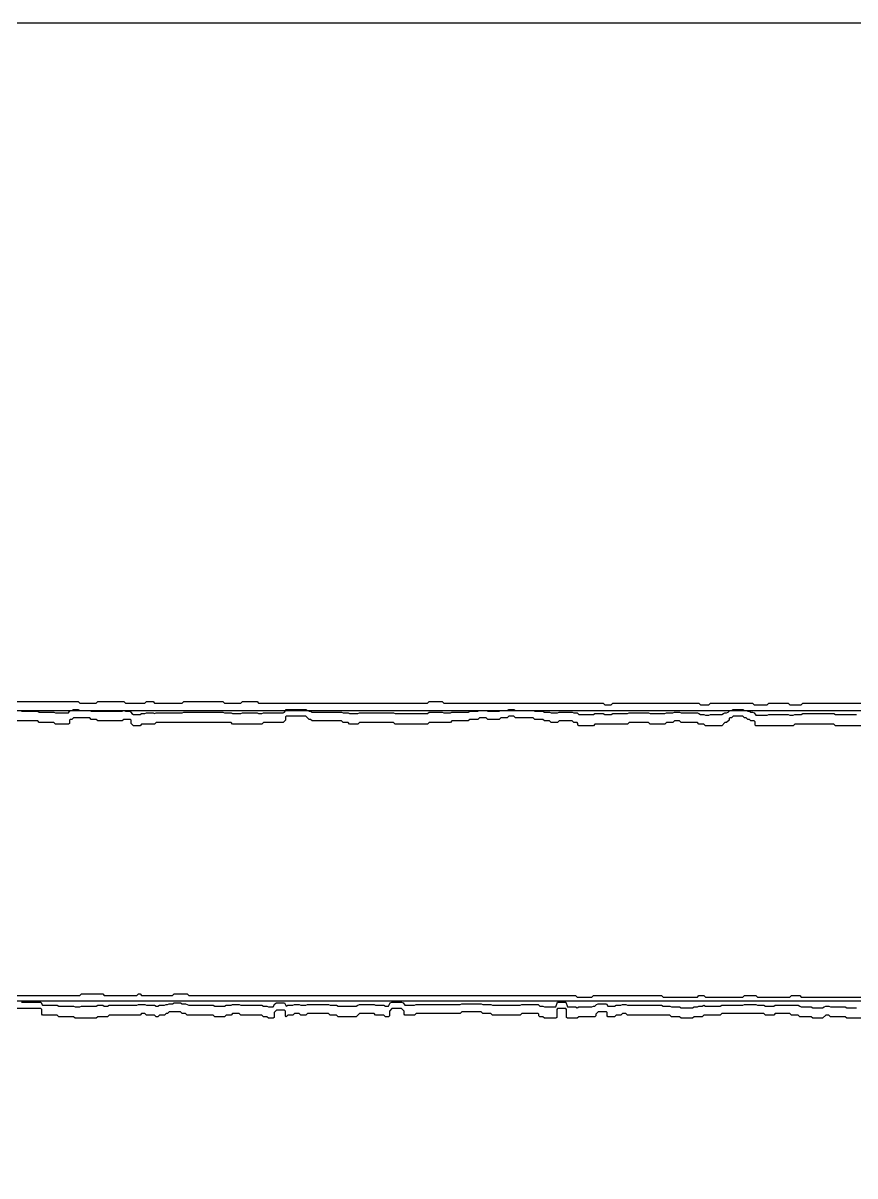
# Model space of a CAD drawing. Extents: x 0 to 57.2, y 0 to 39.6.
# Drawn here: x 28.58 to 42.87, y 19.8 to 39.6 of the extents above; entities that cross this region are included whole.
import ezdxf

# ---------------------------------------------------------------- set-up
doc = ezdxf.new("R2010")
doc.units = 13
for name, color, linetype in [('DESIGN_SCAN_PATH', 5, 'Continuous'), ('SEM_FRAME', 8, 'Continuous'), ('SEM_OBSERVED_CENTERLINES', 3, 'Continuous'), ('SEM_OBSERVED_CONTOURS', 2, 'Continuous')]:
    doc.layers.add(name, color=color, linetype=linetype)

msp = doc.modelspace()

# ---------------------------------------------------------------- linework, layer by layer
at = {"layer": 'DESIGN_SCAN_PATH'}
for points in [[(0, 27.79836), (50, 27.79836)], [(50, 22.80247), (0, 22.80247)]]:
    msp.add_lwpolyline(points, dxfattribs=at)
at = {"layer": 'SEM_FRAME'}
msp.add_lwpolyline([(0, 0), (57.15968, 0), (57.15968, 39.60429), (0, 39.60429)], close=True, dxfattribs=at)
at = {"layer": 'SEM_OBSERVED_CENTERLINES'}
for points in [[(28.55193, 27.784405), (28.57984, 27.784405), (28.60775, 27.784405), (28.63566, 27.784405), (28.66357, 27.784405), (28.69148, 27.784405), (28.71939, 27.784405), (28.7473, 27.784405), (28.77521, 27.784405), (28.80312, 27.784405), (28.83103, 27.784405), (28.85894, 27.77045), (28.88685, 27.77045), (28.91476, 27.77045), (28.94267, 27.77045), (28.97058, 27.77045), (28.99849, 27.77045), (29.0264, 27.77045), (29.05431, 27.77045), (29.08222, 27.77045), (29.11013, 27.77045), (29.13804, 27.756495), (29.16595, 27.756495), (29.19386, 27.756495), (29.22177, 27.756495), (29.24968, 27.756495), (29.27759, 27.756495), (29.3055, 27.756495), (29.33341, 27.756495), (29.36132, 27.756495), (29.38923, 27.79836), (29.41714, 27.79836), (29.44505, 27.812315), (29.47296, 27.812315), (29.50087, 27.812315), (29.52878, 27.812315), (29.55669, 27.79836), (29.5846, 27.79836), (29.61251, 27.79836), (29.64042, 27.79836), (29.66833, 27.79836), (29.69624, 27.79836), (29.72415, 27.79836), (29.75206, 27.784405), (29.77997, 27.784405), (29.80788, 27.784405), (29.83579, 27.784405), (29.8637, 27.784405), (29.89161, 27.784405), (29.91952, 27.784405), (29.94743, 27.784405), (29.97534, 27.784405), (30.00325, 27.784405), (30.03116, 27.784405), (30.05907, 27.784405), (30.08698, 27.784405), (30.11489, 27.784405), (30.1428, 27.784405), (30.17071, 27.784405), (30.19862, 27.784405), (30.22653, 27.784405), (30.25444, 27.784405), (30.28235, 27.784405), (30.31026, 27.79836), (30.33817, 27.784405), (30.36608, 27.784405), (30.39399, 27.784405), (30.4219, 27.784405), (30.44981, 27.74254), (30.47772, 27.728585), (30.50563, 27.728585), (30.53354, 27.728585), (30.56145, 27.728585), (30.58936, 27.728585), (30.61727, 27.74254), (30.64518, 27.74254), (30.67309, 27.74254), (30.701, 27.756495), (30.72891, 27.756495), (30.75682, 27.756495), (30.78473, 27.756495), (30.81264, 27.756495), (30.84055, 27.74254), (30.86846, 27.756495), (30.89637, 27.756495), (30.92428, 27.756495), (30.95219, 27.756495), (30.9801, 27.756495), (31.00801, 27.756495), (31.03592, 27.756495), (31.06383, 27.756495), (31.09174, 27.756495), (31.11965, 27.756495), (31.14756, 27.756495), (31.17547, 27.756495), (31.20338, 27.756495), (31.23129, 27.756495), (31.2592, 27.756495), (31.28711, 27.756495), (31.31502, 27.756495), (31.34293, 27.77045), (31.37084, 27.77045), (31.39875, 27.77045), (31.42666, 27.77045), (31.45457, 27.77045), (31.48248, 27.77045), (31.51039, 27.77045), (31.5383, 27.77045), (31.56621, 27.77045), (31.59412, 27.77045), (31.62203, 27.77045), (31.64994, 27.77045), (31.67785, 27.77045), (31.70576, 27.77045), (31.73367, 27.77045), (31.76158, 27.77045), (31.78949, 27.77045), (31.8174, 27.77045), (31.84531, 27.77045), (31.87322, 27.77045), (31.90113, 27.77045), (31.92904, 27.77045), (31.95695, 27.77045), (31.98486, 27.77045), (32.01277, 27.77045), (32.04068, 27.756495), (32.06859, 27.756495), (32.0965, 27.756495), (32.12441, 27.756495), (32.15232, 27.756495), (32.18023, 27.74254), (32.20814, 27.74254), (32.23605, 27.74254), (32.26396, 27.74254), (32.29187, 27.74254), (32.31978, 27.74254), (32.34769, 27.756495), (32.3756, 27.756495), (32.40351, 27.756495), (32.43142, 27.756495), (32.45933, 27.756495), (32.48724, 27.756495), (32.51515, 27.756495), (32.54306, 27.756495), (32.57097, 27.756495), (32.59888, 27.756495), (32.62679, 27.74254), (32.6547, 27.74254), (32.68261, 27.74254), (32.71052, 27.756495), (32.73843, 27.756495), (32.76634, 27.756495), (32.79425, 27.756495), (32.82216, 27.756495), (32.85007, 27.756495), (32.87798, 27.756495), (32.90589, 27.756495), (32.9338, 27.756495), (32.96171, 27.756495), (32.98962, 27.756495), (33.01753, 27.756495), (33.04544, 27.756495), (33.07335, 27.77045), (33.10126, 27.812315), (33.12917, 27.812315), (33.15708, 27.812315), (33.18499, 27.812315), (33.2129, 27.812315), (33.24081, 27.812315), (33.26872, 27.812315), (33.29663, 27.812315), (33.32454, 27.812315), (33.35245, 27.812315), (33.38036, 27.812315), (33.40827, 27.812315), (33.43618, 27.812315), (33.46409, 27.79836), (33.492, 27.784405), (33.51991, 27.784405), (33.54782, 27.77045), (33.57573, 27.77045), (33.60364, 27.77045), (33.63155, 27.77045), (33.65946, 27.77045), (33.68737, 27.77045), (33.71528, 27.77045), (33.74319, 27.77045), (33.7711, 27.77045), (33.79901, 27.77045), (33.82692, 27.77045), (33.85483, 27.77045), (33.88274, 27.77045), (33.91065, 27.77045), (33.93856, 27.77045), (33.96647, 27.77045), (33.99438, 27.77045), (34.02229, 27.77045), (34.0502, 27.77045), (34.07811, 27.756495), (34.10602, 27.756495), (34.13393, 27.756495), (34.16184, 27.756495), (34.18975, 27.74254), (34.21766, 27.74254), (34.24557, 27.74254), (34.27348, 27.74254), (34.30139, 27.74254), (34.3293, 27.74254), (34.35721, 27.756495), (34.38512, 27.756495), (34.41303, 27.756495), (34.44094, 27.756495), (34.46885, 27.756495), (34.49676, 27.756495), (34.52467, 27.756495), (34.55258, 27.756495), (34.58049, 27.756495), (34.6084, 27.756495), (34.63631, 27.756495), (34.66422, 27.756495), (34.69213, 27.756495), (34.72004, 27.756495), (34.74795, 27.756495), (34.77586, 27.756495), (34.80377, 27.756495), (34.83168, 27.756495), (34.85959, 27.756495), (34.8875, 27.756495), (34.91541, 27.756495), (34.94332, 27.756495), (34.97123, 27.74254), (34.99914, 27.74254), (35.02705, 27.74254), (35.05496, 27.74254), (35.08287, 27.74254), (35.11078, 27.74254), (35.13869, 27.74254), (35.1666, 27.74254), (35.19451, 27.74254), (35.22242, 27.74254), (35.25033, 27.74254), (35.27824, 27.74254), (35.30615, 27.74254), (35.33406, 27.74254), (35.36197, 27.74254), (35.38988, 27.74254), (35.41779, 27.74254), (35.4457, 27.74254), (35.47361, 27.74254), (35.50152, 27.74254), (35.52943, 27.74254), (35.55734, 27.77045), (35.58525, 27.77045), (35.61316, 27.77045), (35.64107, 27.77045), (35.66898, 27.77045), (35.69689, 27.77045), (35.7248, 27.77045), (35.75271, 27.77045), (35.78062, 27.77045), (35.80853, 27.756495), (35.83644, 27.756495), (35.86435, 27.756495), (35.89226, 27.756495), (35.92017, 27.756495), (35.94808, 27.77045), (35.97599, 27.77045), (36.0039, 27.77045), (36.03181, 27.77045), (36.05972, 27.77045), (36.08763, 27.77045), (36.11554, 27.77045), (36.14345, 27.77045), (36.17136, 27.77045), (36.19927, 27.77045), (36.22718, 27.77045), (36.25509, 27.784405), (36.283, 27.784405), (36.31091, 27.784405), (36.33882, 27.784405), (36.36673, 27.784405), (36.39464, 27.784405), (36.42255, 27.79836), (36.45046, 27.79836), (36.47837, 27.79836), (36.50628, 27.79836), (36.53419, 27.79836), (36.5621, 27.784405), (36.59001, 27.784405), (36.61792, 27.784405), (36.64583, 27.784405), (36.67374, 27.784405), (36.70165, 27.784405), (36.72956, 27.784405), (36.75747, 27.784405), (36.78538, 27.79836), (36.81329, 27.79836), (36.8412, 27.79836), (36.86911, 27.79836), (36.89702, 27.79836), (36.92493, 27.812315), (36.95284, 27.812315), (36.98075, 27.812315), (37.00866, 27.812315), (37.03657, 27.79836), (37.06448, 27.79836), (37.09239, 27.79836), (37.1203, 27.79836), (37.14821, 27.79836), (37.17612, 27.79836), (37.20403, 27.79836), (37.23194, 27.79836), (37.25985, 27.79836), (37.28776, 27.79836), (37.31567, 27.79836), (37.34358, 27.79836), (37.37149, 27.784405), (37.3994, 27.784405), (37.42731, 27.784405), (37.45522, 27.784405), (37.48313, 27.784405), (37.51104, 27.784405), (37.53895, 27.77045), (37.56686, 27.77045), (37.59477, 27.77045), (37.62268, 27.77045), (37.65059, 27.756495), (37.6785, 27.756495), (37.70641, 27.756495), (37.73432, 27.756495), (37.76223, 27.756495), (37.79014, 27.77045), (37.81805, 27.77045), (37.84596, 27.77045), (37.87387, 27.77045), (37.90178, 27.77045), (37.92969, 27.77045), (37.9576, 27.77045), (37.98551, 27.77045), (38.01342, 27.77045), (38.04133, 27.756495), (38.06924, 27.756495), (38.09715, 27.756495), (38.12506, 27.728585), (38.15297, 27.728585), (38.18088, 27.728585), (38.20879, 27.728585), (38.2367, 27.728585), (38.26461, 27.728585), (38.29252, 27.728585), (38.32043, 27.728585), (38.34834, 27.728585), (38.37625, 27.728585), (38.40416, 27.74254), (38.43207, 27.74254), (38.45998, 27.74254), (38.48789, 27.74254), (38.5158, 27.74254), (38.54371, 27.74254), (38.57162, 27.728585), (38.59953, 27.728585), (38.62744, 27.728585), (38.65535, 27.728585), (38.68326, 27.728585), (38.71117, 27.74254), (38.73908, 27.74254), (38.76699, 27.74254), (38.7949, 27.74254), (38.82281, 27.74254), (38.85072, 27.74254), (38.87863, 27.74254), (38.90654, 27.74254), (38.93445, 27.74254), (38.96236, 27.74254), (38.99027, 27.756495), (39.01818, 27.756495), (39.04609, 27.756495), (39.074, 27.756495), (39.10191, 27.756495), (39.12982, 27.756495), (39.15773, 27.756495), (39.18564, 27.756495), (39.21355, 27.756495), (39.24146, 27.756495), (39.26937, 27.756495), (39.29728, 27.756495), (39.32519, 27.756495), (39.3531, 27.74254), (39.38101, 27.74254), (39.40892, 27.74254), (39.43683, 27.74254), (39.46474, 27.74254), (39.49265, 27.74254), (39.52056, 27.74254), (39.54847, 27.74254), (39.57638, 27.74254), (39.60429, 27.74254), (39.6322, 27.756495), (39.66011, 27.756495), (39.68802, 27.756495), (39.71593, 27.756495), (39.74384, 27.756495), (39.77175, 27.77045), (39.79966, 27.77045), (39.82757, 27.77045), (39.85548, 27.77045), (39.88339, 27.756495), (39.9113, 27.756495), (39.93921, 27.756495), (39.96712, 27.756495), (39.99503, 27.756495), (40.02294, 27.756495), (40.05085, 27.756495), (40.07876, 27.756495), (40.10667, 27.756495), (40.13458, 27.756495), (40.16249, 27.756495), (40.1904, 27.74254), (40.21831, 27.728585), (40.24622, 27.728585), (40.27413, 27.728585), (40.30204, 27.71463), (40.32995, 27.71463), (40.35786, 27.71463), (40.38577, 27.728585), (40.41368, 27.728585), (40.44159, 27.728585), (40.4695, 27.728585), (40.49741, 27.728585), (40.52532, 27.728585), (40.55323, 27.728585), (40.58114, 27.728585), (40.60905, 27.74254), (40.63696, 27.756495), (40.66487, 27.756495), (40.69278, 27.77045), (40.72069, 27.79836), (40.7486, 27.79836), (40.77651, 27.812315), (40.80442, 27.812315), (40.83233, 27.812315), (40.86024, 27.812315), (40.88815, 27.812315), (40.91606, 27.812315), (40.94397, 27.812315), (40.97188, 27.79836), (40.99979, 27.79836), (41.0277, 27.784405), (41.05561, 27.784405), (41.08352, 27.77045), (41.11143, 27.77045), (41.13934, 27.756495), (41.16725, 27.71463), (41.19516, 27.71463), (41.22307, 27.71463), (41.25098, 27.71463), (41.27889, 27.71463), (41.3068, 27.71463), (41.33471, 27.71463), (41.36262, 27.71463), (41.39053, 27.728585), (41.41844, 27.728585), (41.44635, 27.728585), (41.47426, 27.728585), (41.50217, 27.728585), (41.53008, 27.728585), (41.55799, 27.728585), (41.5859, 27.728585), (41.61381, 27.728585), (41.64172, 27.728585), (41.66963, 27.728585), (41.69754, 27.728585), (41.72545, 27.728585), (41.75336, 27.71463), (41.78127, 27.71463), (41.80918, 27.71463), (41.83709, 27.728585), (41.865, 27.728585), (41.89291, 27.728585), (41.92082, 27.728585), (41.94873, 27.728585), (41.97664, 27.74254), (42.00455, 27.74254), (42.03246, 27.74254), (42.06037, 27.74254), (42.08828, 27.74254), (42.11619, 27.74254), (42.1441, 27.74254), (42.17201, 27.74254), (42.19992, 27.74254), (42.22783, 27.74254), (42.25574, 27.74254), (42.28365, 27.74254), (42.31156, 27.74254), (42.33947, 27.74254), (42.36738, 27.74254), (42.39529, 27.74254), (42.4232, 27.74254), (42.45111, 27.74254), (42.47902, 27.74254), (42.50693, 27.74254), (42.53484, 27.728585), (42.56275, 27.728585), (42.59066, 27.728585), (42.61857, 27.728585), (42.64648, 27.728585), (42.67439, 27.728585), (42.7023, 27.728585), (42.73021, 27.728585), (42.75812, 27.728585), (42.78603, 27.728585), (42.81394, 27.728585), (42.84185, 27.728585), (42.86976, 27.728585), (42.89767, 27.728585)], [(28.55193, 22.788515), (28.57984, 22.788515), (28.60775, 22.788515), (28.63566, 22.788515), (28.66357, 22.788515), (28.69148, 22.788515), (28.71939, 22.788515), (28.7473, 22.788515), (28.77521, 22.788515), (28.80312, 22.788515), (28.83103, 22.788515), (28.85894, 22.788515), (28.88685, 22.788515), (28.91476, 22.732695), (28.94267, 22.732695), (28.97058, 22.732695), (28.99849, 22.732695), (29.0264, 22.732695), (29.05431, 22.732695), (29.08222, 22.732695), (29.11013, 22.732695), (29.13804, 22.732695), (29.16595, 22.732695), (29.19386, 22.71874), (29.22177, 22.71874), (29.24968, 22.71874), (29.27759, 22.71874), (29.3055, 22.71874), (29.33341, 22.71874), (29.36132, 22.71874), (29.38923, 22.71874), (29.41714, 22.71874), (29.44505, 22.71874), (29.47296, 22.704785), (29.50087, 22.704785), (29.52878, 22.704785), (29.55669, 22.704785), (29.5846, 22.71874), (29.61251, 22.71874), (29.64042, 22.71874), (29.66833, 22.71874), (29.69624, 22.71874), (29.72415, 22.71874), (29.75206, 22.71874), (29.77997, 22.71874), (29.80788, 22.71874), (29.83579, 22.71874), (29.8637, 22.732695), (29.89161, 22.732695), (29.91952, 22.732695), (29.94743, 22.732695), (29.97534, 22.71874), (30.00325, 22.71874), (30.03116, 22.71874), (30.05907, 22.732695), (30.08698, 22.732695), (30.11489, 22.732695), (30.1428, 22.732695), (30.17071, 22.732695), (30.19862, 22.732695), (30.22653, 22.732695), (30.25444, 22.732695), (30.28235, 22.732695), (30.31026, 22.732695), (30.33817, 22.732695), (30.36608, 22.732695), (30.39399, 22.732695), (30.4219, 22.732695), (30.44981, 22.732695), (30.47772, 22.732695), (30.50563, 22.732695), (30.53354, 22.732695), (30.56145, 22.74665), (30.58936, 22.74665), (30.61727, 22.74665), (30.64518, 22.74665), (30.67309, 22.74665), (30.701, 22.732695), (30.72891, 22.732695), (30.75682, 22.732695), (30.78473, 22.732695), (30.81264, 22.732695), (30.84055, 22.732695), (30.86846, 22.71874), (30.89637, 22.71874), (30.92428, 22.732695), (30.95219, 22.732695), (30.9801, 22.732695), (31.00801, 22.732695), (31.03592, 22.74665), (31.06383, 22.74665), (31.09174, 22.760605), (31.11965, 22.760605), (31.14756, 22.760605), (31.17547, 22.77456), (31.20338, 22.77456), (31.23129, 22.77456), (31.2592, 22.77456), (31.28711, 22.77456), (31.31502, 22.760605), (31.34293, 22.760605), (31.37084, 22.760605), (31.39875, 22.74665), (31.42666, 22.732695), (31.45457, 22.732695), (31.48248, 22.732695), (31.51039, 22.732695), (31.5383, 22.732695), (31.56621, 22.732695), (31.59412, 22.732695), (31.62203, 22.732695), (31.64994, 22.732695), (31.67785, 22.732695), (31.70576, 22.732695), (31.73367, 22.732695), (31.76158, 22.732695), (31.78949, 22.732695), (31.8174, 22.732695), (31.84531, 22.732695), (31.87322, 22.71874), (31.90113, 22.71874), (31.92904, 22.71874), (31.95695, 22.71874), (31.98486, 22.71874), (32.01277, 22.71874), (32.04068, 22.71874), (32.06859, 22.732695), (32.0965, 22.732695), (32.12441, 22.732695), (32.15232, 22.732695), (32.18023, 22.74665), (32.20814, 22.74665), (32.23605, 22.74665), (32.26396, 22.74665), (32.29187, 22.74665), (32.31978, 22.732695), (32.34769, 22.732695), (32.3756, 22.732695), (32.40351, 22.732695), (32.43142, 22.732695), (32.45933, 22.732695), (32.48724, 22.732695), (32.51515, 22.732695), (32.54306, 22.732695), (32.57097, 22.732695), (32.59888, 22.732695), (32.62679, 22.732695), (32.6547, 22.732695), (32.68261, 22.732695), (32.71052, 22.71874), (32.73843, 22.71874), (32.76634, 22.71874), (32.79425, 22.704785), (32.82216, 22.704785), (32.85007, 22.704785), (32.87798, 22.704785), (32.90589, 22.760605), (32.9338, 22.77456), (32.96171, 22.77456), (32.98962, 22.77456), (33.01753, 22.77456), (33.04544, 22.77456), (33.07335, 22.77456), (33.10126, 22.71874), (33.12917, 22.732695), (33.15708, 22.732695), (33.18499, 22.732695), (33.2129, 22.732695), (33.24081, 22.74665), (33.26872, 22.74665), (33.29663, 22.74665), (33.32454, 22.74665), (33.35245, 22.732695), (33.38036, 22.732695), (33.40827, 22.732695), (33.43618, 22.732695), (33.46409, 22.74665), (33.492, 22.74665), (33.51991, 22.74665), (33.54782, 22.74665), (33.57573, 22.74665), (33.60364, 22.74665), (33.63155, 22.74665), (33.65946, 22.74665), (33.68737, 22.74665), (33.71528, 22.74665), (33.74319, 22.74665), (33.7711, 22.74665), (33.79901, 22.74665), (33.82692, 22.74665), (33.85483, 22.732695), (33.88274, 22.732695), (33.91065, 22.732695), (33.93856, 22.732695), (33.96647, 22.732695), (33.99438, 22.71874), (34.02229, 22.71874), (34.0502, 22.71874), (34.07811, 22.71874), (34.10602, 22.71874), (34.13393, 22.71874), (34.16184, 22.71874), (34.18975, 22.71874), (34.21766, 22.71874), (34.24557, 22.71874), (34.27348, 22.71874), (34.30139, 22.71874), (34.3293, 22.732695), (34.35721, 22.74665), (34.38512, 22.74665), (34.41303, 22.74665), (34.44094, 22.74665), (34.46885, 22.74665), (34.49676, 22.74665), (34.52467, 22.74665), (34.55258, 22.74665), (34.58049, 22.74665), (34.6084, 22.74665), (34.63631, 22.732695), (34.66422, 22.732695), (34.69213, 22.732695), (34.72004, 22.732695), (34.74795, 22.732695), (34.77586, 22.732695), (34.80377, 22.71874), (34.83168, 22.71874), (34.85959, 22.71874), (34.8875, 22.77456), (34.91541, 22.788515), (34.94332, 22.788515), (34.97123, 22.788515), (34.99914, 22.788515), (35.02705, 22.788515), (35.05496, 22.788515), (35.08287, 22.788515), (35.11078, 22.77456), (35.13869, 22.732695), (35.1666, 22.732695), (35.19451, 22.732695), (35.22242, 22.732695), (35.25033, 22.732695), (35.27824, 22.732695), (35.30615, 22.732695), (35.33406, 22.74665), (35.36197, 22.74665), (35.38988, 22.74665), (35.41779, 22.74665), (35.4457, 22.74665), (35.47361, 22.74665), (35.50152, 22.74665), (35.52943, 22.74665), (35.55734, 22.74665), (35.58525, 22.74665), (35.61316, 22.74665), (35.64107, 22.74665), (35.66898, 22.74665), (35.69689, 22.74665), (35.7248, 22.74665), (35.75271, 22.74665), (35.78062, 22.74665), (35.80853, 22.74665), (35.83644, 22.74665), (35.86435, 22.74665), (35.89226, 22.74665), (35.92017, 22.74665), (35.94808, 22.74665), (35.97599, 22.74665), (36.0039, 22.74665), (36.03181, 22.74665), (36.05972, 22.74665), (36.08763, 22.74665), (36.11554, 22.760605), (36.14345, 22.760605), (36.17136, 22.760605), (36.19927, 22.760605), (36.22718, 22.760605), (36.25509, 22.760605), (36.283, 22.760605), (36.31091, 22.760605), (36.33882, 22.760605), (36.36673, 22.760605), (36.39464, 22.760605), (36.42255, 22.760605), (36.45046, 22.760605), (36.47837, 22.74665), (36.50628, 22.74665), (36.53419, 22.74665), (36.5621, 22.74665), (36.59001, 22.74665), (36.61792, 22.74665), (36.64583, 22.732695), (36.67374, 22.732695), (36.70165, 22.732695), (36.72956, 22.732695), (36.75747, 22.732695), (36.78538, 22.732695), (36.81329, 22.732695), (36.8412, 22.732695), (36.86911, 22.732695), (36.89702, 22.732695), (36.92493, 22.732695), (36.95284, 22.732695), (36.98075, 22.732695), (37.00866, 22.732695), (37.03657, 22.732695), (37.06448, 22.732695), (37.09239, 22.732695), (37.1203, 22.732695), (37.14821, 22.74665), (37.17612, 22.74665), (37.20403, 22.74665), (37.23194, 22.74665), (37.25985, 22.74665), (37.28776, 22.74665), (37.31567, 22.74665), (37.34358, 22.74665), (37.37149, 22.74665), (37.3994, 22.74665), (37.42731, 22.74665), (37.45522, 22.71874), (37.48313, 22.71874), (37.51104, 22.71874), (37.53895, 22.704785), (37.56686, 22.704785), (37.59477, 22.704785), (37.62268, 22.704785), (37.65059, 22.704785), (37.6785, 22.704785), (37.70641, 22.704785), (37.73432, 22.704785), (37.76223, 22.788515), (37.79014, 22.788515), (37.81805, 22.788515), (37.84596, 22.788515), (37.87387, 22.788515), (37.90178, 22.788515), (37.92969, 22.704785), (37.9576, 22.704785), (37.98551, 22.704785), (38.01342, 22.704785), (38.04133, 22.704785), (38.06924, 22.704785), (38.09715, 22.69083), (38.12506, 22.704785), (38.15297, 22.704785), (38.18088, 22.704785), (38.20879, 22.704785), (38.2367, 22.704785), (38.26461, 22.704785), (38.29252, 22.704785), (38.32043, 22.704785), (38.34834, 22.704785), (38.37625, 22.71874), (38.40416, 22.71874), (38.43207, 22.74665), (38.45998, 22.760605), (38.48789, 22.760605), (38.5158, 22.760605), (38.54371, 22.760605), (38.57162, 22.760605), (38.59953, 22.760605), (38.62744, 22.71874), (38.65535, 22.71874), (38.68326, 22.71874), (38.71117, 22.71874), (38.73908, 22.71874), (38.76699, 22.732695), (38.7949, 22.732695), (38.82281, 22.732695), (38.85072, 22.732695), (38.87863, 22.74665), (38.90654, 22.74665), (38.93445, 22.74665), (38.96236, 22.732695), (38.99027, 22.732695), (39.01818, 22.732695), (39.04609, 22.732695), (39.074, 22.732695), (39.10191, 22.732695), (39.12982, 22.732695), (39.15773, 22.732695), (39.18564, 22.732695), (39.21355, 22.732695), (39.24146, 22.732695), (39.26937, 22.732695), (39.29728, 22.732695), (39.32519, 22.732695), (39.3531, 22.732695), (39.38101, 22.732695), (39.40892, 22.732695), (39.43683, 22.732695), (39.46474, 22.732695), (39.49265, 22.732695), (39.52056, 22.732695), (39.54847, 22.732695), (39.57638, 22.71874), (39.60429, 22.71874), (39.6322, 22.71874), (39.66011, 22.71874), (39.68802, 22.71874), (39.71593, 22.704785), (39.74384, 22.704785), (39.77175, 22.704785), (39.79966, 22.704785), (39.82757, 22.704785), (39.85548, 22.704785), (39.88339, 22.69083), (39.9113, 22.69083), (39.93921, 22.69083), (39.96712, 22.69083), (39.99503, 22.69083), (40.02294, 22.69083), (40.05085, 22.69083), (40.07876, 22.69083), (40.10667, 22.704785), (40.13458, 22.704785), (40.16249, 22.704785), (40.1904, 22.71874), (40.21831, 22.71874), (40.24622, 22.71874), (40.27413, 22.732695), (40.30204, 22.71874), (40.32995, 22.71874), (40.35786, 22.71874), (40.38577, 22.71874), (40.41368, 22.71874), (40.44159, 22.71874), (40.4695, 22.71874), (40.49741, 22.71874), (40.52532, 22.71874), (40.55323, 22.71874), (40.58114, 22.732695), (40.60905, 22.732695), (40.63696, 22.732695), (40.66487, 22.732695), (40.69278, 22.732695), (40.72069, 22.732695), (40.7486, 22.732695), (40.77651, 22.732695), (40.80442, 22.732695), (40.83233, 22.732695), (40.86024, 22.732695), (40.88815, 22.732695), (40.91606, 22.732695), (40.94397, 22.732695), (40.97188, 22.74665), (40.99979, 22.74665), (41.0277, 22.74665), (41.05561, 22.74665), (41.08352, 22.74665), (41.11143, 22.74665), (41.13934, 22.74665), (41.16725, 22.74665), (41.19516, 22.732695), (41.22307, 22.732695), (41.25098, 22.732695), (41.27889, 22.732695), (41.3068, 22.732695), (41.33471, 22.71874), (41.36262, 22.71874), (41.39053, 22.71874), (41.41844, 22.71874), (41.44635, 22.71874), (41.47426, 22.71874), (41.50217, 22.732695), (41.53008, 22.732695), (41.55799, 22.732695), (41.5859, 22.732695), (41.61381, 22.732695), (41.64172, 22.732695), (41.66963, 22.732695), (41.69754, 22.732695), (41.72545, 22.732695), (41.75336, 22.732695), (41.78127, 22.732695), (41.80918, 22.732695), (41.83709, 22.732695), (41.865, 22.732695), (41.89291, 22.732695), (41.92082, 22.71874), (41.94873, 22.704785), (41.97664, 22.704785), (42.00455, 22.704785), (42.03246, 22.704785), (42.06037, 22.704785), (42.08828, 22.704785), (42.11619, 22.704785), (42.1441, 22.69083), (42.17201, 22.69083), (42.19992, 22.69083), (42.22783, 22.69083), (42.25574, 22.69083), (42.28365, 22.69083), (42.31156, 22.69083), (42.33947, 22.704785), (42.36738, 22.71874), (42.39529, 22.71874), (42.4232, 22.71874), (42.45111, 22.704785), (42.47902, 22.704785), (42.50693, 22.704785), (42.53484, 22.704785), (42.56275, 22.704785), (42.59066, 22.704785), (42.61857, 22.704785), (42.64648, 22.704785), (42.67439, 22.704785), (42.7023, 22.704785), (42.73021, 22.69083), (42.75812, 22.69083), (42.78603, 22.69083), (42.81394, 22.69083), (42.84185, 22.69083), (42.86976, 22.69083), (42.89767, 22.69083)]]:
    msp.add_lwpolyline(points, dxfattribs=at)
at = {"layer": 'SEM_OBSERVED_CONTOURS'}
for points in [[(19.67655, 27.951865), (29.52878, 27.951865), (29.55669, 27.923955), (29.83579, 27.923955), (29.8637, 27.951865), (30.31026, 27.951865), (30.33817, 27.923955), (30.67309, 27.923955), (30.701, 27.951865), (30.81264, 27.951865), (30.84055, 27.923955), (31.31502, 27.923955), (31.34293, 27.951865), (32.01277, 27.951865), (32.04068, 27.923955), (32.31978, 27.923955), (32.34769, 27.951865), (32.59888, 27.951865), (32.62679, 27.923955), (35.52943, 27.923955), (35.55734, 27.951865), (35.78062, 27.951865), (35.80853, 27.923955), (38.54371, 27.923955), (38.57162, 27.896045), (38.68326, 27.896045), (38.71117, 27.923955), (40.1904, 27.923955), (40.21831, 27.896045), (40.35786, 27.896045), (40.38577, 27.923955), (41.11143, 27.923955), (41.13934, 27.896045), (41.36262, 27.896045), (41.39053, 27.923955), (41.72545, 27.923955), (41.75336, 27.896045), (41.94873, 27.896045), (41.97664, 27.923955), (44.06989, 27.923955)], [(42.9814, 27.533215), (42.53484, 27.533215), (42.50693, 27.561125), (41.83709, 27.561125), (41.80918, 27.533215), (41.16725, 27.533215), (41.153295, 27.54717), (41.153295, 27.60299), (41.13934, 27.616945), (41.08352, 27.616945), (41.05561, 27.644855), (41.0277, 27.644855), (40.99979, 27.672765), (40.97188, 27.672765), (40.94397, 27.700675), (40.77651, 27.700675), (40.7486, 27.672765), (40.72069, 27.672765), (40.706735, 27.65881), (40.706735, 27.6309), (40.66487, 27.589035), (40.63696, 27.589035), (40.58114, 27.533215), (40.30204, 27.533215), (40.27413, 27.561125), (40.1904, 27.561125), (40.16249, 27.589035), (39.88339, 27.589035), (39.85548, 27.616945), (39.77175, 27.616945), (39.74384, 27.589035), (39.6322, 27.589035), (39.60429, 27.561125), (39.3531, 27.561125), (39.32519, 27.589035), (38.99027, 27.589035), (38.96236, 27.561125), (38.40416, 27.561125), (38.37625, 27.533215), (38.12506, 27.533215), (38.111105, 27.54717), (38.111105, 27.57508), (38.09715, 27.589035), (38.04133, 27.589035), (38.01342, 27.616945), (37.79014, 27.616945), (37.76223, 27.589035), (37.65059, 27.589035), (37.62268, 27.616945), (37.53895, 27.616945), (37.51104, 27.644855), (37.37149, 27.644855), (37.34358, 27.672765), (37.03657, 27.672765), (37.00866, 27.700675), (36.92493, 27.700675), (36.89702, 27.672765), (36.78538, 27.672765), (36.75747, 27.644855), (36.5621, 27.644855), (36.53419, 27.672765), (36.42255, 27.672765), (36.39464, 27.644855), (36.25509, 27.644855), (36.22718, 27.616945), (35.94808, 27.616945), (35.92017, 27.589035), (35.55734, 27.589035), (35.52943, 27.561125), (34.97123, 27.561125), (34.94332, 27.589035), (34.35721, 27.589035), (34.3293, 27.561125), (34.18975, 27.561125), (34.16184, 27.589035), (34.07811, 27.589035), (34.0502, 27.616945), (33.54782, 27.616945), (33.51991, 27.644855), (33.492, 27.644855), (33.43618, 27.700675), (33.10126, 27.700675), (33.087305, 27.68672), (33.087305, 27.6309), (33.04544, 27.589035), (32.71052, 27.589035), (32.68261, 27.561125), (32.18023, 27.561125), (32.15232, 27.589035), (30.86846, 27.589035), (30.84055, 27.561125), (30.61727, 27.561125), (30.58936, 27.533215), (30.47772, 27.533215), (30.435855, 27.57508), (30.435855, 27.6309), (30.4219, 27.644855), (30.31026, 27.644855), (30.28235, 27.616945), (29.8637, 27.616945), (29.83579, 27.644855), (29.75206, 27.644855), (29.72415, 27.672765), (29.44505, 27.672765), (29.41714, 27.644855), (29.38923, 27.644855), (29.375275, 27.6309), (29.375275, 27.57508), (29.36132, 27.561125), (29.13804, 27.561125), (29.11013, 27.589035), (28.85894, 27.589035), (28.83103, 27.616945), (28.44029, 27.616945)], [(28.44029, 22.900155), (29.55669, 22.900155), (29.5846, 22.928065), (29.94743, 22.928065), (29.97534, 22.900155), (30.53354, 22.900155), (30.56145, 22.928065), (30.58936, 22.928065), (30.61727, 22.900155), (31.14756, 22.900155), (31.17547, 22.928065), (31.39875, 22.928065), (31.42666, 22.900155), (38.06924, 22.900155), (38.09715, 22.872245), (38.34834, 22.872245), (38.37625, 22.900155), (39.54847, 22.900155), (39.57638, 22.872245), (40.16249, 22.872245), (40.1904, 22.900155), (40.27413, 22.900155), (40.30204, 22.872245), (40.94397, 22.872245), (40.97188, 22.900155), (41.16725, 22.900155), (41.19516, 22.872245), (41.75336, 22.872245), (41.78127, 22.900155), (41.92082, 22.900155), (41.94873, 22.872245), (46.24687, 22.872245)], [(43.03722, 22.509415), (42.73021, 22.509415), (42.7023, 22.537325), (42.45111, 22.537325), (42.4232, 22.565235), (42.36738, 22.565235), (42.31156, 22.509415), (42.1441, 22.509415), (42.11619, 22.537325), (41.92082, 22.537325), (41.89291, 22.565235), (41.78127, 22.565235), (41.75336, 22.593145), (41.50217, 22.593145), (41.47426, 22.565235), (41.33471, 22.565235), (41.3068, 22.593145), (40.58114, 22.593145), (40.55323, 22.565235), (40.27413, 22.565235), (40.24622, 22.537325), (40.10667, 22.537325), (40.07876, 22.509415), (39.88339, 22.509415), (39.85548, 22.537325), (39.71593, 22.537325), (39.68802, 22.565235), (38.96236, 22.565235), (38.93445, 22.593145), (38.87863, 22.593145), (38.85072, 22.565235), (38.76699, 22.565235), (38.73908, 22.537325), (38.62744, 22.537325), (38.613485, 22.55128), (38.613485, 22.6071), (38.59953, 22.621055), (38.45998, 22.621055), (38.418115, 22.57919), (38.418115, 22.55128), (38.40416, 22.537325), (38.12506, 22.537325), (38.09715, 22.509415), (37.92969, 22.509415), (37.915735, 22.52337), (37.915735, 22.66292), (37.90178, 22.676875), (37.76223, 22.676875), (37.748275, 22.66292), (37.748275, 22.52337), (37.73432, 22.509415), (37.53895, 22.509415), (37.51104, 22.537325), (37.45522, 22.537325), (37.441265, 22.55128), (37.441265, 22.57919), (37.42731, 22.593145), (37.14821, 22.593145), (37.1203, 22.565235), (36.64583, 22.565235), (36.61792, 22.593145), (36.47837, 22.593145), (36.45046, 22.621055), (36.11554, 22.621055), (36.08763, 22.593145), (35.33406, 22.593145), (35.30615, 22.565235), (35.13869, 22.565235), (35.124735, 22.57919), (35.124735, 22.63501), (35.08287, 22.676875), (34.91541, 22.676875), (34.873545, 22.63501), (34.873545, 22.55128), (34.85959, 22.537325), (34.80377, 22.537325), (34.77586, 22.565235), (34.63631, 22.565235), (34.6084, 22.593145), (34.35721, 22.593145), (34.30139, 22.537325), (33.99438, 22.537325), (33.96647, 22.565235), (33.85483, 22.565235), (33.82692, 22.593145), (33.46409, 22.593145), (33.43618, 22.565235), (33.35245, 22.565235), (33.32454, 22.593145), (33.24081, 22.593145), (33.2129, 22.565235), (33.12917, 22.565235), (33.10126, 22.537325), (33.087305, 22.55128), (33.087305, 22.63501), (33.07335, 22.648965), (32.9338, 22.648965), (32.891935, 22.6071), (32.891935, 22.52337), (32.87798, 22.509415), (32.79425, 22.509415), (32.76634, 22.537325), (32.71052, 22.537325), (32.68261, 22.565235), (32.31978, 22.565235), (32.29187, 22.593145), (32.18023, 22.593145), (32.15232, 22.565235), (32.06859, 22.565235), (32.04068, 22.537325), (31.87322, 22.537325), (31.84531, 22.565235), (31.39875, 22.565235), (31.37084, 22.593145), (31.31502, 22.593145), (31.28711, 22.621055), (31.09174, 22.621055), (31.06383, 22.593145), (31.03592, 22.593145), (31.00801, 22.565235), (30.92428, 22.565235), (30.89637, 22.537325), (30.86846, 22.537325), (30.84055, 22.565235), (30.701, 22.565235), (30.67309, 22.593145), (30.61727, 22.593145), (30.58936, 22.565235), (30.05907, 22.565235), (30.03116, 22.537325), (29.8637, 22.537325), (29.83579, 22.509415), (29.47296, 22.509415), (29.44505, 22.537325), (29.19386, 22.537325), (29.16595, 22.565235), (28.91476, 22.565235), (28.900805, 22.57919), (28.900805, 22.66292), (28.88685, 22.676875), (28.32865, 22.676875)]]:
    msp.add_lwpolyline(points, dxfattribs=at)

doc.saveas('drawing.dxf')
